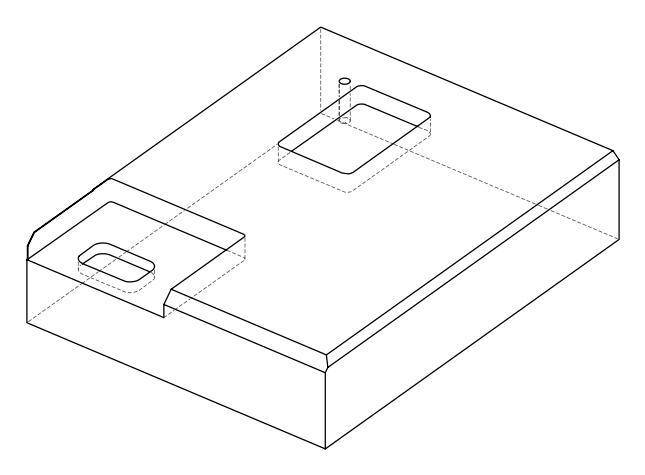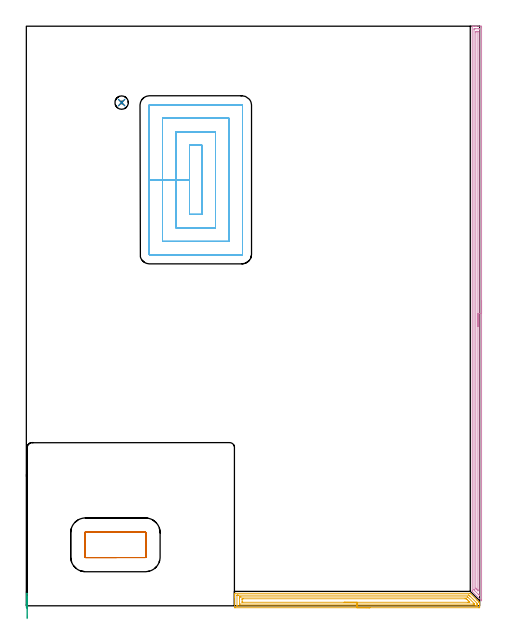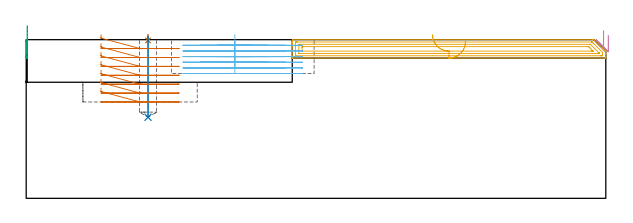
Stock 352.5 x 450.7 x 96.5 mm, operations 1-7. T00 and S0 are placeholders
(PLAN: 8 operations, 5 tool changes, 295.1 min)
(1 SPOT_DRILL | STEP1POCKET | NXT0321_9005460120000 | 0.03 min | 1 mm3)
(2 DRILL_BLIND_HOLE_INTO_CENTER | STEP1POCKET | UGT0301_217 | 0.2 min | 3812 mm3)
(3 AREA_MILL | FG_CHAMFER_SURFACE | UGT0205_001 | 0.26 min | 433 mm3)
(4 AREA_MILL_1 | FG_CHAMFER_SURFACE_1 | UGT0205_001 | 10.84 min | 11989 mm3)
(5 AREA_MILL_2 | FG_CHAMFER_SURFACE_2 | UGT0205_001 | 6.3 min | 12138 mm3)
(6 MILL_RECTANGULAR_POCKET | POCKET_RECTANGULAR_STRAIGHT | UGT0201_132 | Follow Part, ap 3.5, ae 75% | 13.13 min | 232491 mm3)
(7 MILL_RECTANGULAR_POCKET_1 | POCKET_RECTANGULAR_STRAIGHT_1 | UGT0201_105 | Follow Part, ap 5.5, ae 75% | 2.82 min | 105879 mm3)
(8 MILL_SLOT | SLOT_PARTIAL_RECTANGULAR | NXT0201_008 | Follow Part, ap 1.5, ae 75% | 261.54 min | 456608 mm3)
(TOOL NXT0321_9005460120000 | NC Spot Drill, 142deg, 12mm, Carbide, Uncoated | D12 PA142 FL30 Z2)
(TOOL UGT0301_217 | Twist Drill 10.4 mm | D10.4 PA118 FL82 Z2)
(TOOL UGT0205_001 | Chamfer Mill 20 x 3 x 45 deg. | D20 FL50 Z2)
(TOOL UGT0201_132 | Carbide End Mill 14.0 | D14 FL30 Z4)
(TOOL UGT0201_105 | End Mill 22 mm | D22 FL25 Z2)
(TOOL NXT0201_008 | ENDMILL 6mm [2P460-0600-NA 1630] | D6 FL26 Z6)
(OP 1 SPOT_DRILL)
G17 G21 G94 G90
T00 M6
G54
G17 G0 G90 X74.1 Y391.3 S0 M3
G43 Z106.5 H0
G94 G81 G98 Z96.052 F250. R99.5
G80
M5
M2
(OP 2 DRILL_BLIND_HOLE_INTO_CENTER)
G17 G21 G94 G90
T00 M6
G54
G17 G0 G90 X74.1 Y391.3 S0 M3
G43 Z106.5 H0
G94 G81 G98 Z49.3 F250. R98.5
G80
M5
M2
(OP 3 AREA_MILL)
G17 G21 G94 G90
T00 M6
G54
G17 G0 G90 X0.6 Y4.1 S1061 M3
G43 Z106.5 H0
Z105.041
G94 G1 Y4.69 Z104.398 F250.
Y5.221 Z103.706
Y5.689 Z102.97
Y6.092 Z102.196
Y6.426 Z101.39
Y6.688 Z100.558
Y6.877 Z99.707
Y6.991 Z98.842
Y7.029 Z97.97
Y6.991 Z97.099
Y6.877 Z96.234
Y6.688 Z95.382
Y6.426 Z94.55
Y6.092 Z93.744
Y5.689 Z92.97
Y5.22 Z92.234
Y4.689 Z91.542
Y4.1 Z90.899
Y-0.544 Z86.255
X0.597 Y-1.147 Z85.653
X0.594 Y-1.493 Z85.307
X0.474 Y-1.496 Z85.304
X0.3 Y-1.498 Z85.302
X0.126 Y-1.496 Z85.304
X0.006 Y-1.493 Z85.307
X0.003 Y-1.147 Z85.653
X0. Y-0.544 Z86.255
Y9.347 Z96.143
X0.002 Y9.458 Z96.254
X0.01 Y9.695 Z96.491
X0.3 Y9.7 Z96.5
X0.59 Y9.695 Z96.491
X0.6 Y9.456 Z96.253
Y4.1 Z90.899
Y3.457 Z90.31
Y2.765 Z89.779
Y2.029 Z89.31
Y1.255 Z88.907
Y0.449 Z88.573
Y-0.383 Z88.311
Y-1.235 Z88.122
Y-2.1 Z88.008
Y-2.971 Z87.97
Y-3.843 Z88.008
Y-4.708 Z88.122
Y-5.559 Z88.311
Y-6.391 Z88.574
Y-7.197 Z88.907
Y-7.971 Z89.31
Y-8.707 Z89.779
Y-9.399 Z90.31
Y-10.042 Z90.899
G0 Z106.5
M5
M2
(OP 4 AREA_MILL_1)
G17 G21 G94 G90
T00 M6
G54
G17 G0 G90 X354. Y237.3 S1061 M3
G43 Z106.5 H0
Z99.2
G94 G1 Y237.262 Z98.328 F250.
Y237.148 Z97.464
Y236.959 Z96.612
Y236.697 Z95.78
Y236.363 Z94.974
Y235.96 Z94.2
Y235.492 Z93.464
Y234.96 Z92.772
Y234.371 Z92.129
Y233.728 Z91.54
Y233.036 Z91.009
Y232.3 Z90.54
Y231.526 Z90.137
Y230.72 Z89.803
Y229.888 Z89.541
Y229.037 Z89.352
Y228.172 Z89.238
Y227.3 Z89.2
Y4.414
X353.999 Y4.066 Z89.201
X353.998 Y4.018 Z89.202
X353.991 Y3.912 Z89.205
X353.902 Y3.999 Z89.296
X353.833 Y4.066 Z89.364
X346.891 Y11.008 Z96.308
X346.759 Y11.143 Z96.44
X346.707 Y11.199 Z96.492
X346.7 Y11.656 Z96.5
Y450.534
X346.702 Y450.691 Z96.488
X346.736 Y450.7 Z96.455
X347.103 Z96.097
X347.471 Z95.729
X348.13 Z95.065
X349.348 Z93.849
X349.906 Z93.288
X353.179 Z90.018
X353.458 Y450.698 Z89.739
X353.991 Y450.692 Z89.206
X353.994 Y450.627 Z89.203
X353.999 Y450.088 Z89.201
X354. Y449.542 Z89.2
Y227.3
X352.586 Z90.614
X352.585 Y8.069 Z90.615
X352.57 Y7.792 Z90.63
X352.269 Y8.084 Z90.931
X351.682 Y8.668 Z91.518
X351.373 Y8.977 Z91.827
X348.696 Y11.656 Z94.504
X348.13 Y12.232 Z95.07
X348.115 Y12.549 Z95.085
Y12.564
Y448.317
X348.13 Y448.69 Z95.07
X348.624 Y448.698 Z94.576
X349.018 Y448.699 Z94.182
X349.51 Y448.7 Z93.69
X351.286 Z91.914
X351.682 Y448.699 Z91.518
X352.176 Y448.698 Z91.024
X352.57 Y448.69 Z90.63
X352.585 Y448.302 Z90.615
Y448.286
X352.586 Y227.3 Z90.614
X351.172 Z92.028
X351.171 Y12.549 Z92.029
X351.17 Y12.17 Z92.03
X351.166 Y11.656 Z92.034
Y11.648
X351.149 Y11.656 Z92.051
X350.794 Y12.007 Z92.406
X350.25 Y12.549 Z92.95
X349.906 Y12.894 Z93.294
X349.634 Y13.169 Z93.566
X349.567 Y13.24 Z93.633
X349.536 Y13.275 Z93.664
X349.534 Y13.316 Z93.666
X349.531 Y13.442 Z93.669
X349.529 Y13.821 Z93.671
Y445.623
X349.531 Y446. Z93.669
X349.535 Y446.516 Z93.665
X349.547 Y446.69 Z93.653
X349.726 Y446.697 Z93.474
X349.906 Y446.699 Z93.294
X350.611 Y446.7 Z92.589
X350.794 Y446.698 Z92.406
X350.977 Y446.695 Z92.223
X351.098 Y446.69 Z92.102
X351.165 Y446.68 Z92.035
X351.167 Y446.642 Z92.033
X351.169 Y446.516 Z92.031
X351.171 Y446.137 Z92.029
X351.172 Y227.3 Z92.028
Y226.428 Z92.067
Y225.564 Z92.18
Y224.712 Z92.369
Y223.88 Z92.632
Y223.074 Z92.965
Y222.3 Z93.368
Y221.564 Z93.837
Y220.872 Z94.368
Y220.229 Z94.957
Y219.64 Z95.601
Y219.109 Z96.293
Y218.64 Z97.028
Y218.237 Z97.802
Y217.903 Z98.608
Y217.641 Z99.44
Y217.452 Z100.292
Y217.338 Z101.157
Y217.3 Z102.028
G0 Z106.5
M5
M2
(OP 5 AREA_MILL_2)
G17 G21 G94 G90
T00 M6
G54
G17 G0 G90 X267.15 Y-1.5 S1061 M3
G43 Z106.5 H0
Z95.3
G94 G1 X267.112 Z94.428 F250.
X266.998 Z93.563
X266.809 Z92.712
X266.547 Z91.88
X266.213 Z91.074
X265.81 Z90.3
X265.342 Z89.564
X264.81 Z88.872
X264.221 Z88.229
X263.578 Z87.64
X262.886 Z87.108
X262.15 Z86.64
X261.376 Z86.237
X260.57 Z85.903
X259.738 Z85.641
X258.886 Z85.452
X258.022 Z85.338
X257.15 Z85.3
X162.422
X162.065 Y-1.497 Z85.302
X161.81 Y-1.493 Z85.304
X161.806 Y-1.147 Z85.651
X161.8 Y-0.538 Z86.26
Y6.723 Z93.518
Y7.254 Z94.051
Y7.598 Z94.394
Y8.129 Z94.925
Y8.472 Z95.267
Y9.423 Z96.222
X161.803 Y9.564 Z96.356
X161.81 Y9.698 Z96.489
X161.975 Y9.7 Z96.5
X344.728
X345.201 Y9.693 Z96.493
X345.241 Y9.656 Z96.456
X345.554 Y9.347 Z96.145
X349.927 Y4.974 Z91.771
X350.293 Y4.607 Z91.407
X350.442 Y4.458 Z91.258
X350.686 Y4.215 Z91.013
X350.802 Y4.1 Z90.896
X351.377 Y3.523 Z90.323
X351.58 Y3.321 Z90.119
X351.676 Y3.226 Z90.022
X351.766 Y3.134 Z89.934
X351.878 Y3.023 Z89.822
X351.968 Y2.934 Z89.73
X352.051 Y2.849 Z89.648
X352.176 Y2.725 Z89.524
X352.259 Y2.643 Z89.439
X352.337 Y2.564 Z89.363
X352.473 Y2.423 Z89.222
X352.496 Y2.393 Z89.191
X352.498 Y2.351 Z89.149
X352.5 Y2.312 Z89.111
Y1.289 Z88.089
Y0.602 Z87.398
Y-0.616 Z86.181
X352.494 Y-1.147 Z85.648
X352.49 Y-1.492 Z85.303
X352.235 Y-1.496 Z85.301
X351.878 Y-1.5 Z85.3
X257.15
Y-0.086 Z86.714
X164.018 Y-0.085 Z86.715
X163.856 Y-0.082 Z86.718
X163.818 Y-0.079 Z86.721
X163.809 Y-0.076 Z86.724
X163.806 Y-0.065 Z86.735
X163.803 Y-0.033 Z86.767
X163.8 Y0.128 Z86.928
X163.801 Y7.998 Z94.798
X163.805 Y8.132 Z94.932
X163.81 Y8.238 Z95.038
X163.822 Y8.279 Z95.079
X163.859 Y8.28 Z95.08
X164.21 Y8.284 Z95.084
X164.401 Y8.285 Z95.085
X165.103 Y8.286 Z95.086
X343.835 Y8.285 Z95.085
X344.027 Y8.284 Z95.084
X344.112 Y8.281 Z95.081
X344.152 Y8.279 Z95.079
X344.312 Y8.126 Z94.926
X344.597 Y7.851 Z94.651
X344.728 Y7.722 Z94.522
X344.853 Y7.598 Z94.398
X350.49 Y1.96 Z88.76
X350.496 Y1.477 Z88.277
X350.499 Y1.077 Z87.877
X350.5 Y0.602 Z87.402
X350.499 Y0.202 Z87.002
X350.495 Y0.068 Z86.868
X350.49 Y-0.038 Z86.762
X350.478 Y-0.079 Z86.721
X350.441 Y-0.08 Z86.72
X350.09 Y-0.084 Z86.716
X349.899 Y-0.085 Z86.715
X349.197 Y-0.086 Z86.714
X257.15
Y1.328 Z88.128
X166.148 Y1.329 Z88.129
X165.997 Y1.33 Z88.13
X165.846 Y1.334 Z88.134
X165.812 Y1.335 Z88.135
X165.808 Y1.362 Z88.162
X165.803 Y1.412 Z88.212
X165.801 Y1.477 Z88.277
X165.8 Y6.041 Z92.841
X165.804 Y6.723 Z93.523
X165.807 Y6.819 Z93.619
X165.81 Y6.861 Z93.661
X165.852 Y6.865 Z93.665
X165.997 Y6.868 Z93.668
X166.739 Y6.871 Z93.671
X166.891
X342.79
X342.941 Y6.869 Z93.669
X343.091 Y6.865 Z93.665
X343.127 Y6.862 Z93.662
X343.148 Y6.845 Z93.645
X343.193 Y6.805 Z93.605
X343.277 Y6.723 Z93.523
X348.303 Y1.698 Z88.498
X348.413 Y1.585 Z88.385
X348.465 Y1.529 Z88.329
X348.487 Y1.501 Z88.301
X348.49 Y1.477 Z88.277
X348.492 Y1.381 Z88.181
X348.49 Y1.338 Z88.138
X348.448 Y1.335 Z88.135
X348.303 Y1.332 Z88.132
X347.561 Y1.329 Z88.129
X347.409 Y1.328 Z88.128
X257.15
Y2.743 Z89.543
X168.278
X167.944 Y2.744 Z89.544
X167.893 Y2.745 Z89.545
X167.841 Y2.75 Z89.55
X167.81 Y2.754 Z89.554
X167.808 Y2.8 Z89.6
X167.8 Y3.21 Z90.01
Y4.959 Z91.759
Y4.974 Z91.774
X167.809 Y5.404 Z92.204
X167.81 Y5.45 Z92.25
X167.889 Y5.453 Z92.253
X168.02 Y5.456 Z92.256
X168.185 Y5.457 Z92.257
X168.678
X341.154
X341.555 Y5.456 Z92.256
X342.047 Y5.452 Z92.252
X342.076 Y5.451 Z92.251
X342.108 Y5.432 Z92.232
X342.177 Y5.367 Z92.167
X342.313 Y5.235 Z92.035
X342.577 Y4.974 Z91.774
X342.941 Y4.61 Z91.41
X343.835 Y3.717 Z90.517
X344.325 Y3.226 Z90.026
X344.728 Y2.818 Z89.618
X344.788 Y2.752 Z89.552
X344.728 Y2.75 Z89.55
X344.326 Y2.745 Z89.545
X343.835 Y2.743 Z89.543
X343.435
X257.15
X256.278 Z89.581
X255.414 Z89.695
X254.562 Z89.883
X253.73 Z90.146
X252.924 Z90.48
X252.15 Z90.882
X251.414 Z91.351
X250.722 Z91.882
X250.079 Z92.472
X249.49 Z93.115
X248.958 Z93.807
X248.49 Z94.543
X248.087 Z95.316
X247.753 Z96.122
X247.491 Z96.954
X247.302 Z97.806
X247.188 Z98.671
X247.15 Z99.543
G0 Z106.5
M5
M2
(OP 6 MILL_RECTANGULAR_POCKET)
G17 G21 G94 G90
T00 M6
G54
G17 G0 G90 X126.9 Y355.259 S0 M3
G43 Z106.5 H0
Z99.5
G94 G1 Y331.25 Z93.067 F250.
Y304.4 F500.
X136.6
Y358.1
X126.9
Y331.25
X116.4
Y293.9
X147.1
Y368.6
X116.4
Y331.25
X105.9
Y283.4
X157.6
Y379.1
X105.9
Y331.25
X95.4
Y273.4
G3 X95.9 Y272.9 R0.5
G1 X167.6
G3 X168.1 Y273.4 R0.5
G1 Y389.1
G3 X167.6 Y389.6 R0.5
G1 X95.9
G3 X95.4 Y389.1 R0.5
G1 Y331.25
Y330.25
G0 X126.9 Y355.259 Z96.067
G1 Y331.25 Z89.633 F250.
Y304.4 F500.
X136.6
Y358.1
X126.9
Y331.25
X116.4
Y293.9
X147.1
Y368.6
X116.4
Y331.25
X105.9
Y283.4
X157.6
Y379.1
X105.9
Y331.25
X95.4
Y273.4
G3 X95.9 Y272.9 R0.5
G1 X167.6
G3 X168.1 Y273.4 R0.5
G1 Y389.1
G3 X167.6 Y389.6 R0.5
G1 X95.9
G3 X95.4 Y389.1 R0.5
G1 Y331.25
Y330.25
G0 X126.9 Y355.259 Z92.633
G1 Y331.25 Z86.2 F250.
Y304.4 F500.
X136.6
Y358.1
X126.9
Y331.25
X116.4
Y293.9
X147.1
Y368.6
X116.4
Y331.25
X105.9
Y283.4
X157.6
Y379.1
X105.9
Y331.25
X95.4
Y273.4
G3 X95.9 Y272.9 R0.5
G1 X167.6
G3 X168.1 Y273.4 R0.5
G1 Y389.1
G3 X167.6 Y389.6 R0.5
G1 X95.9
G3 X95.4 Y389.1 R0.5
G1 Y331.25
Y330.25
G0 X126.9 Y355.259 Z89.2
G1 Y331.25 Z82.767 F250.
Y304.4 F500.
X136.6
Y358.1
X126.9
Y331.25
X116.4
Y293.9
X147.1
Y368.6
X116.4
Y331.25
X105.9
Y283.4
X157.6
Y379.1
X105.9
Y331.25
X95.4
Y273.4
G3 X95.9 Y272.9 R0.5
G1 X167.6
G3 X168.1 Y273.4 R0.5
G1 Y389.1
G3 X167.6 Y389.6 R0.5
G1 X95.9
G3 X95.4 Y389.1 R0.5
G1 Y331.25
Y330.25
G0 X126.9 Y355.259 Z85.767
G1 Y331.25 Z79.333 F250.
Y304.4 F500.
X136.6
Y358.1
X126.9
Y331.25
X116.4
Y293.9
X147.1
Y368.6
X116.4
Y331.25
X105.9
Y283.4
X157.6
Y379.1
X105.9
Y331.25
X95.4
Y273.4
G3 X95.9 Y272.9 R0.5
G1 X167.6
G3 X168.1 Y273.4 R0.5
G1 Y389.1
G3 X167.6 Y389.6 R0.5
G1 X95.9
G3 X95.4 Y389.1 R0.5
G1 Y331.25
Y330.25
G0 X126.9 Y355.259 Z82.333
G1 Y331.25 Z75.9 F250.
Y304.4 F500.
X136.6
Y358.1
X126.9
Y331.25
X116.4
Y293.9
X147.1
Y368.6
X116.4
Y331.25
X105.9
Y283.4
X157.6
Y379.1
X105.9
Y331.25
X95.4
Y273.4
G3 X95.9 Y272.9 R0.5
G1 X167.6
G3 X168.1 Y273.4 R0.5
G1 Y389.1
G3 X167.6 Y389.6 R0.5
G1 X95.9
G3 X95.4 Y389.1 R0.5
G1 Y331.25
Y330.25
G0 Z106.5
M5
M2
(OP 7 MILL_RECTANGULAR_POCKET_1)
G17 G21 G94 G90
T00 M6
G54
G17 G0 G90 X45.5 Y45.363 S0 M3
G43 Z106.5 H0
Z99.5
G94 G1 Y38. Z97.527 F250.
Y37.929 Z97.508
X45.548 Y37.774 Z97.465
X45.643 Y37.643 Z97.421
X45.774 Y37.548 Z97.378
X45.929 Y37.5 Z97.334
X46. Z97.315
X69.25 Z91.086
X92.5 F500.
G3 X93. Y38. R0.5
G1 Y56.8
G3 X92.5 Y57.3 R0.5
G1 X46.
G3 X45.5 Y56.8 R0.5
G1 Y38.
G3 X46. Y37.5 R0.5
G1 X69.25
X70.25
G0 X45.5 Y45.363 Z94.086
G1 Y38. Z92.113 F250.
Y37.929 Z92.094
X45.548 Y37.774 Z92.05
X45.643 Y37.643 Z92.007
X45.774 Y37.548 Z91.964
X45.929 Y37.5 Z91.92
X46. Z91.901
X69.25 Z85.671
X92.5 F500.
G3 X93. Y38. R0.5
G1 Y56.8
G3 X92.5 Y57.3 R0.5
G1 X46.
G3 X45.5 Y56.8 R0.5
G1 Y38.
G3 X46. Y37.5 R0.5
G1 X69.25
X70.25
G0 X45.5 Y45.363 Z88.671
G1 Y38. Z86.699 F250.
Y37.929 Z86.68
X45.548 Y37.774 Z86.636
X45.643 Y37.643 Z86.593
X45.774 Y37.548 Z86.549
X45.929 Y37.5 Z86.506
X46. Z86.487
X69.25 Z80.257
X92.5 F500.
G3 X93. Y38. R0.5
G1 Y56.8
G3 X92.5 Y57.3 R0.5
G1 X46.
G3 X45.5 Y56.8 R0.5
G1 Y38.
G3 X46. Y37.5 R0.5
G1 X69.25
X70.25
G0 X45.5 Y45.363 Z83.257
G1 Y38. Z81.284 F250.
Y37.929 Z81.265
X45.548 Y37.774 Z81.222
X45.643 Y37.643 Z81.178
X45.774 Y37.548 Z81.135
X45.929 Y37.5 Z81.092
X46. Z81.073
X69.25 Z74.843
X92.5 F500.
G3 X93. Y38. R0.5
G1 Y56.8
G3 X92.5 Y57.3 R0.5
G1 X46.
G3 X45.5 Y56.8 R0.5
G1 Y38.
G3 X46. Y37.5 R0.5
G1 X69.25
X70.25
G0 X45.5 Y45.363 Z77.843
G1 Y38. Z75.87 F250.
Y37.929 Z75.851
X45.548 Y37.774 Z75.808
X45.643 Y37.643 Z75.764
X45.774 Y37.548 Z75.721
X45.929 Y37.5 Z75.677
X46. Z75.658
X69.25 Z69.429
X92.5 F500.
G3 X93. Y38. R0.5
G1 Y56.8
G3 X92.5 Y57.3 R0.5
G1 X46.
G3 X45.5 Y56.8 R0.5
G1 Y38.
G3 X46. Y37.5 R0.5
G1 X69.25
X70.25
G0 X45.5 Y45.363 Z72.429
G1 Y38. Z70.456 F250.
Y37.929 Z70.437
X45.548 Y37.774 Z70.393
X45.643 Y37.643 Z70.35
X45.774 Y37.548 Z70.307
X45.929 Y37.5 Z70.263
X46. Z70.244
X69.25 Z64.014
X92.5 F500.
G3 X93. Y38. R0.5
G1 Y56.8
G3 X92.5 Y57.3 R0.5
G1 X46.
G3 X45.5 Y56.8 R0.5
G1 Y38.
G3 X46. Y37.5 R0.5
G1 X69.25
X70.25
G0 X45.5 Y45.363 Z67.014
G1 Y38. Z65.041 F250.
Y37.929 Z65.022
X45.548 Y37.774 Z64.979
X45.643 Y37.643 Z64.936
X45.774 Y37.548 Z64.892
X45.929 Y37.5 Z64.849
X46. Z64.83
X69.25 Z58.6
X92.5 F500.
G3 X93. Y38. R0.5
G1 Y56.8
G3 X92.5 Y57.3 R0.5
G1 X46.
G3 X45.5 Y56.8 R0.5
G1 Y38.
G3 X46. Y37.5 R0.5
G1 X69.25
X70.25
G0 Z106.5
M5
M2
